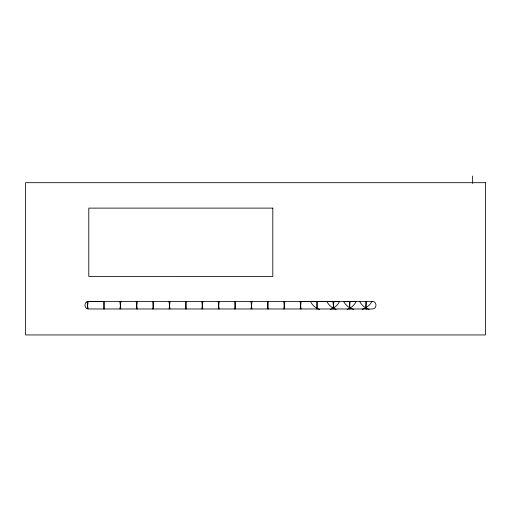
<?xml version="1.0" encoding="UTF-8"?>
<svg xmlns="http://www.w3.org/2000/svg" width="511" height="511" viewBox="0 0 511 511"><rect width="100%" height="100%" fill="white"/><g stroke="black" fill="none" stroke-linecap="round" stroke-linejoin="round"><path stroke-width="0.77" d="M87.215 308.657L88.173 301.42L88.665 301.388L372.321 301.388C377.195 301.209 377.188 309.161 372.321 308.976L88.665 308.976C84.098 309.168 83.625 301.829 88.173 301.42M103.561 308.976L104.557 301.42M119.951 308.976L120.941 301.42M136.335 308.976L137.331 301.42M152.719 308.976L153.715 301.42M169.109 308.976L170.106 301.42M185.493 308.976L186.489 301.42M201.883 308.976L202.873 301.42M218.267 308.976L219.264 301.42M234.651 308.976L235.648 301.42M251.042 308.976L252.038 301.42M267.425 308.976L268.422 301.42M283.816 308.976L284.806 301.42M300.2 308.976L301.196 301.42L310.407 301.388L316.462 301.42L317.459 308.976M316.584 308.976L317.58 301.42L339.56 301.388C337.784 305.156 334.366 308.159 330.4 309.468M332.974 308.976L333.408 305.661L332.853 301.42M349.358 308.976L349.799 305.661L349.237 301.42L343.539 301.388C345.602 305.361 349.415 308.312 353.74 309.481M334.117 301.413L333.542 303.591L333.862 308.976M365.723 308.976L366.036 303.451L365.474 301.388M372.014 301.388C369.938 305.252 366.291 308.069 362.127 309.385M347.116 309.455C351.076 308.133 354.436 305.118 356.269 301.388L350.188 301.42L349.633 305.661L350.067 308.976M87.681 301.522L103.439 301.42L104.436 308.976M336.129 309.494C332.131 308.203 328.662 305.182 326.861 301.388M319.567 309.468C315.6 308.159 312.183 305.156 310.407 301.388M369.121 309.494C365.046 308.171 361.526 305.22 359.61 301.388M300.078 301.42L301.075 308.976M283.694 301.42L284.684 308.976M267.304 301.42L268.301 308.976M250.92 301.42L251.917 308.976M234.53 301.42L235.526 308.976M218.146 301.42L219.142 308.976M201.762 301.42L202.752 308.976M185.372 301.42L186.368 308.976M168.988 301.42L169.984 308.976M152.597 301.42L153.594 308.976M136.213 301.42L137.21 308.976M119.83 301.42L120.82 308.976M87.1 301.765L88.039 308.893M472.547 176.052L472.547 183.43M366.425 309.296A16.384 16.384 0 0 1 366.553 301.503M485.45 182.695L25.55 182.695L25.55 334.948L485.45 334.948L485.45 182.695M272.81 208.111L88.793 208.118L88.793 276.502L272.81 276.496L272.81 208.111"/></g></svg>
